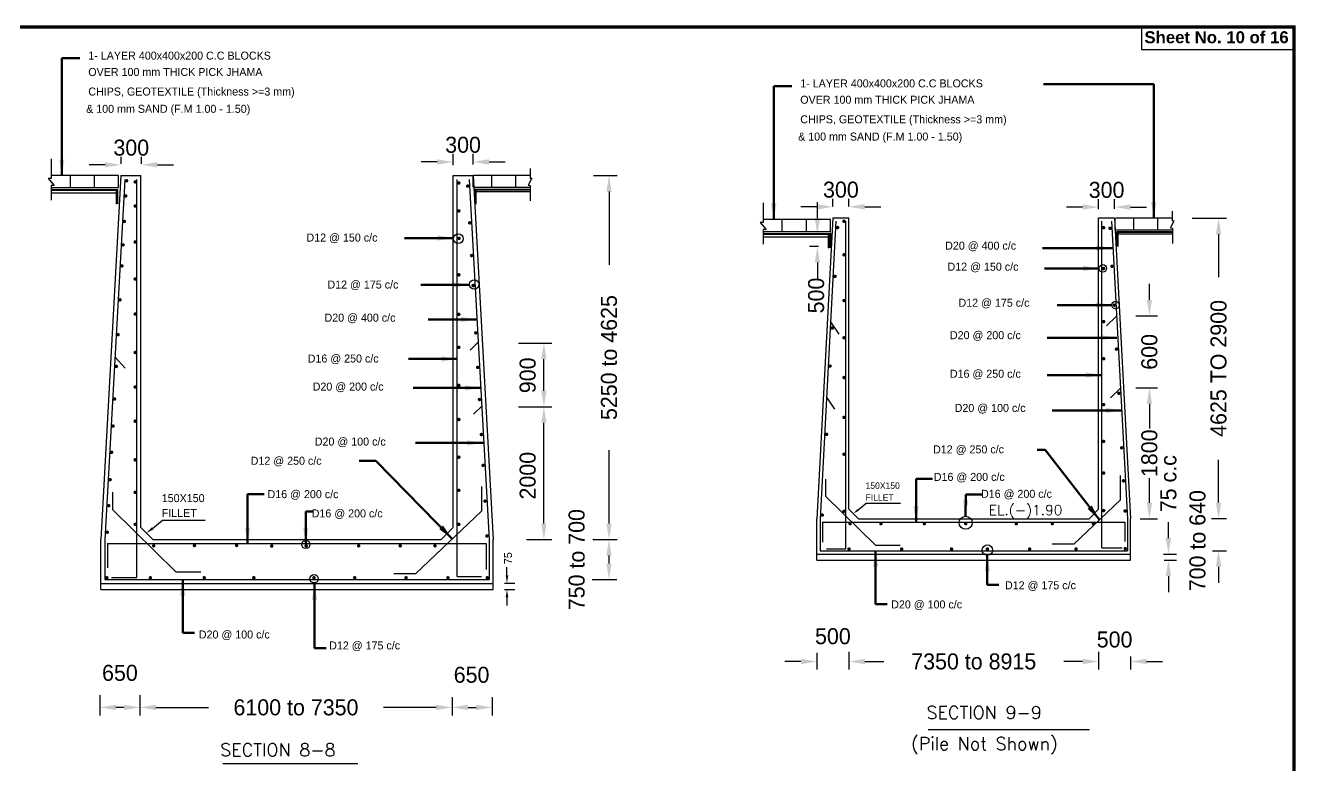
# Model space of a CAD drawing. Extents: x -377620 to 406987, y -326460 to -226264.
# Drawn here: x 258494 to 274366, y -242916 to -233666 of the extents above; entities that cross this region are included whole.
import ezdxf

# ---------------------------------------------------------------- set-up
doc = ezdxf.new("R2010")
doc.units = 0
doc.header["$LTSCALE"] = 300
doc.header["$MEASUREMENT"] = 0
doc.layers.get('DEFPOINTS').update_dxf_attribs({"linetype": 'CONTINUOUS'})
doc.layers.add('LINE', color=7, linetype='CONTINUOUS')
doc.styles.add('BIG', font='ROMANT.SHX')
doc.dimstyles.new('3', dxfattribs={"dimtxt": 225, "dimasz": 350, "dimexe": 100, "dimexo": 25, "dimgap": 9, "dimtad": 0, "dimdec": 0, "dimzin": 0, "dimdsep": 46, "dimtxsty": 'Standard', "dimcen": 0, "dimclrd": 5, "dimclre": 6, "dimclrt": 256, "dimadec": 0, "dimazin": 0, "dimtfac": 1, "dimtdec": 0, "dimtofl": 0, "dimtmove": 2, "dimatfit": 3, "dimfxl": 1, "dimtolj": 1, "dimtzin": 0, "dimarcsym": 0})

# ---------------------------------------------------------------- blocks, each defined once
blk = doc.blocks.new('*D122')
at = {"layer": 'DEFPOINTS', "color": 0}
for p in [(264631, -238431), (264973, -238431), (264730, -240092)]:
    blk.add_point(p, dxfattribs=at)
at = {"layer": 'LINE', "color": 7}
for p, q in [((264656, -238431), (265073, -238431)), ((264973, -239892), (264973, -238631)), ((264755, -240092), (265073, -240092))]:
    blk.add_line(p, q, dxfattribs=at)
for points in [[(264940, -238631), (265006, -238631), (264973, -238431)], [(264940, -239892), (265006, -239892), (264973, -240092)]]:
    blk.add_solid(points, dxfattribs=at)
at = {"layer": 'LINE', "color": 7, "insert": (264771, -239293), "char_height": 200, "attachment_point": 5, "rotation": 90}
blk.add_mtext('\\A1;2000', dxfattribs=at)
blk = doc.blocks.new('*D123')
at = {"layer": 'DEFPOINTS', "color": 0}
for p in [(265569, -240092), (265552, -240592), (265786, -240592)]:
    blk.add_point(p, dxfattribs=at)
at = {"layer": 'LINE', "color": 7}
for p, q in [((265594, -240092), (265886, -240092)), ((265786, -240292), (265786, -240392)), ((265577, -240592), (265886, -240592))]:
    blk.add_line(p, q, dxfattribs=at)
for points in [[(265753, -240292), (265819, -240292), (265786, -240092)], [(265753, -240392), (265819, -240392), (265786, -240592)]]:
    blk.add_solid(points, dxfattribs=at)
at = {"layer": 'LINE', "color": 7, "insert": (265383, -240342), "char_height": 200, "attachment_point": 5, "rotation": 90}
blk.add_mtext('\\A1;750 to 700', dxfattribs=at)
blk = doc.blocks.new('*D124')
at = {"layer": 'DEFPOINTS', "color": 0}
for p in [(265569, -235542), (265787, -235542), (265569, -240092)]:
    blk.add_point(p, dxfattribs=at)
at = {"layer": 'LINE', "color": 7}
for p, q in [((265594, -235542), (265887, -235542)), ((265787, -235742), (265787, -236658)), ((265787, -239892), (265787, -238976)), ((265594, -240092), (265887, -240092))]:
    blk.add_line(p, q, dxfattribs=at)
for points in [[(265753, -235742), (265820, -235742), (265787, -235542)], [(265753, -239892), (265820, -239892), (265787, -240092)]]:
    blk.add_solid(points, dxfattribs=at)
at = {"layer": 'LINE', "color": 7, "insert": (265787, -237817), "char_height": 200, "attachment_point": 5, "rotation": 90}
blk.add_mtext('\\A1;5250 to 4625', dxfattribs=at)
blk = doc.blocks.new('*D135')
at = {"layer": 'DEFPOINTS', "color": 0}
for p in [(263825, -242036), (264325, -242036), (264325, -242189)]:
    blk.add_point(p, dxfattribs=at)
at = {"layer": 'LINE', "color": 7}
for p, q in [((263825, -242061), (263825, -242289)), ((264025, -242189), (264125, -242189)), ((264325, -242061), (264325, -242289))]:
    blk.add_line(p, q, dxfattribs=at)
for points in [[(264025, -242155), (264025, -242222), (263825, -242189)], [(264125, -242155), (264125, -242222), (264325, -242189)]]:
    blk.add_solid(points, dxfattribs=at)
at = {"layer": 'LINE', "color": 7, "insert": (264069, -241782), "char_height": 200, "attachment_point": 5}
blk.add_mtext('\\A1;650', dxfattribs=at)
blk = doc.blocks.new('*D136')
at = {"layer": 'DEFPOINTS', "color": 0}
for p in [(259425, -242011), (259925, -242011), (259425, -242189)]:
    blk.add_point(p, dxfattribs=at)
at = {"layer": 'LINE', "color": 7}
for p, q in [((259425, -242036), (259425, -242289)), ((259925, -242036), (259925, -242289)), ((259725, -242189), (259625, -242189))]:
    blk.add_line(p, q, dxfattribs=at)
for points in [[(259625, -242155), (259625, -242222), (259425, -242189)], [(259725, -242155), (259725, -242222), (259925, -242189)]]:
    blk.add_solid(points, dxfattribs=at)
at = {"layer": 'LINE', "color": 7, "insert": (259675, -241758), "char_height": 200, "attachment_point": 5}
blk.add_mtext('\\A1;650', dxfattribs=at)
blk = doc.blocks.new('*D137')
at = {"layer": 'DEFPOINTS', "color": 0}
for p in [(259925, -242094), (263825, -242094), (263825, -242189)]:
    blk.add_point(p, dxfattribs=at)
at = {"layer": 'LINE', "color": 7}
for p, q in [((259925, -242119), (259925, -242289)), ((260125, -242189), (260783, -242189)), ((263625, -242189), (262967, -242189)), ((263825, -242119), (263825, -242289))]:
    blk.add_line(p, q, dxfattribs=at)
for points in [[(260125, -242155), (260125, -242222), (259925, -242189)], [(263625, -242155), (263625, -242222), (263825, -242189)]]:
    blk.add_solid(points, dxfattribs=at)
at = {"layer": 'LINE', "color": 7, "insert": (261875, -242189), "char_height": 200, "attachment_point": 5}
blk.add_mtext('\\A1;6100 to 7350', dxfattribs=at)
blk = doc.blocks.new('*D31')
at = {"layer": 'DEFPOINTS', "color": 0}
for p in [(259689, -235420), (259944, -235409), (259944, -235420)]:
    blk.add_point(p, dxfattribs=at)
at = {"layer": 'LINE', "color": 7}
for p, q in [((259689, -235395), (259689, -235309)), ((259944, -235395), (259944, -235309)), ((259489, -235409), (259289, -235409)), ((260144, -235409), (260344, -235409))]:
    blk.add_line(p, q, dxfattribs=at)
for points in [[(259489, -235375), (259489, -235442), (259689, -235409)], [(260144, -235375), (260144, -235442), (259944, -235409)]]:
    blk.add_solid(points, dxfattribs=at)
at = {"layer": 'LINE', "color": 7, "insert": (259817, -235195), "char_height": 200, "attachment_point": 5}
blk.add_mtext('\\A1;300', dxfattribs=at)
blk = doc.blocks.new('*D32')
at = {"layer": 'DEFPOINTS', "color": 0}
for p in [(264088, -235373), (263838, -235436), (264088, -235430)]:
    blk.add_point(p, dxfattribs=at)
at = {"layer": 'LINE', "color": 7}
for p, q in [((263638, -235373), (263438, -235373)), ((263838, -235411), (263838, -235273)), ((264088, -235405), (264088, -235273)), ((264288, -235373), (264488, -235373))]:
    blk.add_line(p, q, dxfattribs=at)
for points in [[(263638, -235339), (263638, -235406), (263838, -235373)], [(264288, -235339), (264288, -235406), (264088, -235373)]]:
    blk.add_solid(points, dxfattribs=at)
at = {"layer": 'LINE', "color": 7, "insert": (263963, -235159), "char_height": 200, "attachment_point": 5}
blk.add_mtext('\\A1;300', dxfattribs=at)
blk = doc.blocks.new('*D166')
at = {"layer": 'DEFPOINTS', "color": 0}
for p in [(273288, -239830), (273301, -240230), (273403, -240230)]:
    blk.add_point(p, dxfattribs=at)
at = {"layer": 'LINE', "color": 7}
for p, q in [((273403, -239630), (273403, -239430)), ((273313, -239830), (273503, -239830)), ((273326, -240230), (273503, -240230)), ((273403, -240430), (273403, -240630))]:
    blk.add_line(p, q, dxfattribs=at)
for points in [[(273370, -239630), (273437, -239630), (273403, -239830)], [(273370, -240430), (273437, -240430), (273403, -240230)]]:
    blk.add_solid(points, dxfattribs=at)
at = {"layer": 'LINE', "color": 7, "insert": (273140, -240105), "char_height": 200, "attachment_point": 5, "rotation": 90}
blk.add_mtext('\\A1;700 to 640', dxfattribs=at)
blk = doc.blocks.new('*D167')
at = {"layer": 'DEFPOINTS', "color": 0}
for p in [(272690, -240272), (272777, -240272), (272698, -240347)]:
    blk.add_point(p, dxfattribs=at)
at = {"layer": 'LINE', "color": 7}
for p, q in [((272777, -240072), (272777, -239872)), ((272715, -240272), (272877, -240272)), ((272723, -240347), (272877, -240347)), ((272777, -240547), (272777, -240747))]:
    blk.add_line(p, q, dxfattribs=at)
for points in [[(272743, -240072), (272810, -240072), (272777, -240272)], [(272743, -240547), (272810, -240547), (272777, -240347)]]:
    blk.add_solid(points, dxfattribs=at)
at = {"layer": 'LINE', "color": 7, "insert": (272777, -239393), "char_height": 200, "attachment_point": 5, "rotation": 90}
blk.add_mtext('\\A1;75 c.c', dxfattribs=at)
blk = doc.blocks.new('*D168')
at = {"layer": 'DEFPOINTS', "color": 0}
for p in [(273049, -236076), (273403, -236076), (273288, -239830)]:
    blk.add_point(p, dxfattribs=at)
at = {"layer": 'LINE', "color": 7}
for p, q in [((273074, -236076), (273503, -236076)), ((273403, -236276), (273403, -236811)), ((273403, -239630), (273403, -239095)), ((273313, -239830), (273503, -239830))]:
    blk.add_line(p, q, dxfattribs=at)
for points in [[(273370, -236276), (273437, -236276), (273403, -236076)], [(273370, -239630), (273437, -239630), (273403, -239830)]]:
    blk.add_solid(points, dxfattribs=at)
at = {"layer": 'LINE', "color": 7, "insert": (273403, -237953), "char_height": 200, "attachment_point": 5, "rotation": 90}
blk.add_mtext('\\A1;4625 TO 2900', dxfattribs=at)
blk = doc.blocks.new('*D169')
at = {"layer": 'DEFPOINTS', "color": 0}
for p in [(271904, -241529), (272304, -241529), (272304, -241615)]:
    blk.add_point(p, dxfattribs=at)
at = {"layer": 'LINE', "color": 7}
for p, q in [((271904, -241554), (271904, -241715)), ((272304, -241554), (272304, -241715)), ((271704, -241615), (271504, -241615)), ((272504, -241615), (272704, -241615))]:
    blk.add_line(p, q, dxfattribs=at)
for points in [[(271704, -241581), (271704, -241648), (271904, -241615)], [(272504, -241581), (272504, -241648), (272304, -241615)]]:
    blk.add_solid(points, dxfattribs=at)
at = {"layer": 'LINE', "color": 7, "insert": (272104, -241341), "char_height": 200, "attachment_point": 5}
blk.add_mtext('\\A1;500', dxfattribs=at)
blk = doc.blocks.new('*D170')
at = {"layer": 'DEFPOINTS', "color": 0}
for p in [(268384, -241482), (268784, -241482), (268384, -241615)]:
    blk.add_point(p, dxfattribs=at)
at = {"layer": 'LINE', "color": 7}
for p, q in [((268384, -241507), (268384, -241715)), ((268784, -241507), (268784, -241715)), ((268184, -241615), (267984, -241615)), ((268984, -241615), (269184, -241615))]:
    blk.add_line(p, q, dxfattribs=at)
for points in [[(268184, -241581), (268184, -241648), (268384, -241615)], [(268984, -241581), (268984, -241648), (268784, -241615)]]:
    blk.add_solid(points, dxfattribs=at)
at = {"layer": 'LINE', "color": 7, "insert": (268584, -241300), "char_height": 200, "attachment_point": 5}
blk.add_mtext('\\A1;500', dxfattribs=at)
blk = doc.blocks.new('*D171')
at = {"layer": 'DEFPOINTS', "color": 0}
for p in [(268784, -241470), (271904, -241470), (271904, -241615)]:
    blk.add_point(p, dxfattribs=at)
at = {"layer": 'LINE', "color": 7}
for p, q in [((268784, -241495), (268784, -241715)), ((271904, -241495), (271904, -241715)), ((268984, -241615), (269219, -241615)), ((271704, -241615), (271470, -241615))]:
    blk.add_line(p, q, dxfattribs=at)
for points in [[(268984, -241581), (268984, -241648), (268784, -241615)], [(271704, -241581), (271704, -241648), (271904, -241615)]]:
    blk.add_solid(points, dxfattribs=at)
at = {"layer": 'LINE', "color": 7, "insert": (270344, -241615), "char_height": 200, "attachment_point": 5}
blk.add_mtext('\\A1;7350 to 8915', dxfattribs=at)
blk = doc.blocks.new('*D172')
at = {"layer": 'DEFPOINTS', "color": 0}
for p in [(271904, -235987), (272104, -235936), (272104, -235982)]:
    blk.add_point(p, dxfattribs=at)
at = {"layer": 'LINE', "color": 7}
for p, q in [((271904, -235962), (271904, -235836)), ((272104, -235957), (272104, -235836)), ((271704, -235936), (271504, -235936)), ((272304, -235936), (272504, -235936))]:
    blk.add_line(p, q, dxfattribs=at)
for points in [[(271704, -235903), (271704, -235970), (271904, -235936)], [(272304, -235903), (272304, -235970), (272104, -235936)]]:
    blk.add_solid(points, dxfattribs=at)
at = {"layer": 'LINE', "color": 7, "insert": (272004, -235723), "char_height": 200, "attachment_point": 5}
blk.add_mtext('\\A1;300', dxfattribs=at)
blk = doc.blocks.new('*D173')
at = {"layer": 'DEFPOINTS', "color": 0}
for p in [(268430, -236276), (268390, -236431), (268430, -236431)]:
    blk.add_point(p, dxfattribs=at)
at = {"layer": 'LINE', "color": 7}
for p, q in [((268390, -236076), (268390, -235876)), ((268405, -236276), (268290, -236276)), ((268405, -236431), (268290, -236431)), ((268390, -236631), (268390, -236831))]:
    blk.add_line(p, q, dxfattribs=at)
for points in [[(268357, -236076), (268424, -236076), (268390, -236276)], [(268357, -236631), (268424, -236631), (268390, -236431)]]:
    blk.add_solid(points, dxfattribs=at)
at = {"layer": 'LINE', "color": 7, "insert": (268375, -237042), "char_height": 200, "attachment_point": 5, "rotation": 90}
blk.add_mtext('\\A1;500', dxfattribs=at)
blk = doc.blocks.new('*D174')
at = {"layer": 'DEFPOINTS', "color": 0}
for p in [(268584, -235953), (268783, -235933), (268783, -235953)]:
    blk.add_point(p, dxfattribs=at)
at = {"layer": 'LINE', "color": 7}
for p, q in [((268584, -235928), (268584, -235833)), ((268783, -235928), (268783, -235833)), ((268384, -235933), (268184, -235933)), ((268983, -235933), (269183, -235933))]:
    blk.add_line(p, q, dxfattribs=at)
for points in [[(268384, -235900), (268384, -235967), (268584, -235933)], [(268983, -235900), (268983, -235967), (268783, -235933)]]:
    blk.add_solid(points, dxfattribs=at)
at = {"layer": 'LINE', "color": 7, "insert": (268684, -235720), "char_height": 200, "attachment_point": 5}
blk.add_mtext('\\A1;300', dxfattribs=at)
blk = doc.blocks.new('*D199')
at = {"layer": 'DEFPOINTS', "color": 0}
for p in [(272346, -238195), (272397, -239832), (272539, -239832)]:
    blk.add_point(p, dxfattribs=at)
at = {"layer": 'LINE', "color": 7}
for p, q in [((272371, -238195), (272639, -238195)), ((272539, -238395), (272539, -238704)), ((272539, -239632), (272539, -239322)), ((272422, -239832), (272639, -239832))]:
    blk.add_line(p, q, dxfattribs=at)
for points in [[(272506, -238395), (272572, -238395), (272539, -238195)], [(272506, -239632), (272572, -239632), (272539, -239832)]]:
    blk.add_solid(points, dxfattribs=at)
at = {"layer": 'LINE', "color": 7, "insert": (272539, -239013), "char_height": 200, "attachment_point": 5, "rotation": 90}
blk.add_mtext('\\A1;1800', dxfattribs=at)
blk = doc.blocks.new('*D200')
at = {"layer": 'DEFPOINTS', "color": 0}
for p in [(264631, -237636), (264973, -237636), (264730, -238431)]:
    blk.add_point(p, dxfattribs=at)
at = {"layer": 'LINE', "color": 7}
for p, q in [((264656, -237636), (265073, -237636)), ((264973, -238231), (264973, -237836)), ((264755, -238431), (265073, -238431))]:
    blk.add_line(p, q, dxfattribs=at)
for points in [[(264940, -237836), (265006, -237836), (264973, -237636)], [(264940, -238231), (265006, -238231), (264973, -238431)]]:
    blk.add_solid(points, dxfattribs=at)
at = {"layer": 'LINE', "color": 7, "insert": (264771, -238039), "char_height": 200, "attachment_point": 5, "rotation": 90}
blk.add_mtext('\\A1;900', dxfattribs=at)
blk = doc.blocks.new('*D547')
at = {"layer": 'DEFPOINTS', "color": 0}
for p in [(272346, -237296), (272397, -238195), (272539, -238195)]:
    blk.add_point(p, dxfattribs=at)
at = {"layer": 'LINE', "color": 7}
for p, q in [((272539, -237096), (272539, -236896)), ((272371, -237296), (272639, -237296)), ((272422, -238195), (272639, -238195)), ((272539, -238395), (272539, -238595))]:
    blk.add_line(p, q, dxfattribs=at)
for points in [[(272506, -237096), (272572, -237096), (272539, -237296)], [(272506, -238395), (272572, -238395), (272539, -238195)]]:
    blk.add_solid(points, dxfattribs=at)
at = {"layer": 'LINE', "color": 7, "insert": (272539, -237746), "char_height": 200, "attachment_point": 5, "rotation": 90}
blk.add_mtext('\\A1;600', dxfattribs=at)

msp = doc.modelspace()

# ---------------------------------------------------------------- linework, layer by layer
at = {"layer": 'LINE', "color": 7}
for p, q in [((258816.2731, -235333), (258816.2731, -235579.4726)), ((264800.3277, -235453.204), (264800.3277, -235576.6664)), ((258816.2731, -235579.4726), (258779.2317, -235579.4726)), ((258779.2317, -235579.4726), (258853.3146, -235665.738)), ((258816.2731, -235665.738), (258816.2731, -235850.5924)), ((258853.3146, -235665.738), (258816.2731, -235665.738)), ((259655.8795, -235542.5017), (258828.6203, -235542.5017)), ((259055.8795, -235690.3852), (259055.8795, -235542.5017)), ((259355.8795, -235690.3852), (259355.8795, -235542.5017)), ((259688.1495, -235541.8405), (259438.1495, -240091.8405)), ((259735.4777, -235591.8405), (259488.0742, -240094.5836)), ((259655.8795, -235690.3852), (259655.8795, -235542.5017)), ((259688.1495, -235541.8405), (259938.1495, -235541.8405)), ((259888.1495, -240565.1869), (259888.1495, -235591.8405)), ((259938.1495, -239941.8405), (259938.1495, -235541.8405)), ((263838.1495, -239941.8405), (263838.1495, -235541.8405)), ((263838.1495, -235541.8405), (264088.1495, -235541.8405)), ((263888.1495, -240554.3006), (263888.1495, -235591.8405)), ((264040.8214, -235591.8405), (264288.2248, -240094.5836)), ((264088.127, -235686.5557), (264088.127, -235543.835)), ((264088.1495, -235541.8405), (264338.1495, -240091.8405)), ((264803.0926, -235541.8708), (264094.3022, -235541.8708)), ((264094.3022, -235689.7543), (264803.0926, -235689.7543)), ((264321.5614, -235689.7543), (264321.5614, -235541.8708)), ((264621.5614, -235689.7543), (264621.5614, -235541.8708)), ((264821.7439, -235574.8612), (264778.2243, -235661.7347)), ((264778.2243, -235661.7347), (264803.0926, -235667.9399)), ((264803.0926, -235574.8612), (264821.7439, -235574.8612)), ((264803.0926, -235667.9399), (264803.0926, -235860.3025)), ((258816.2731, -235758.1652), (259634.0835, -235758.1652)), ((258819.433, -235698.7287), (258819.433, -235703.456)), ((259648.2925, -235720.7287), (258819.433, -235720.7287)), ((258819.433, -235725.456), (259638.8198, -235725.456)), ((259634.0835, -235730.1833), (258819.433, -235730.1833)), ((258828.6203, -235690.3852), (259655.8795, -235690.3852)), ((259634.0835, -235900.3667), (259634.0835, -235730.1833)), ((259638.8198, -235725.456), (259638.8198, -235895.6394)), ((259648.2925, -235895.6394), (259648.2925, -235720.7287)), ((264103.3467, -235715.345), (264799.5887, -235715.345)), ((264108.0831, -235715.345), (264108.0831, -235899.7103)), ((264790.1159, -235715.345), (264108.0831, -235715.345)), ((264117.5557, -235899.7103), (264117.5557, -235720.0723)), ((264117.5557, -235720.0723), (264799.5887, -235720.0723)), ((264122.2921, -235720.0723), (264122.2921, -235899.7103)), ((264794.8524, -235720.0723), (264122.2921, -235720.0723)), ((264122.2921, -235741), (264803.0926, -235741)), ((264108.0831, -235879.7103), (264117.5557, -235879.7103)), ((267712.5259, -235882.3038), (267712.5259, -236128.7763)), ((272823.834, -235985.8653), (272823.834, -236109.3276)), ((267712.5259, -236128.7763), (267675.4845, -236128.7763)), ((267675.4845, -236128.7763), (267749.5674, -236215.0417)), ((268552.1323, -236091.8054), (267724.8731, -236091.8054)), ((267952.1323, -236239.6889), (267952.1323, -236091.8054)), ((268252.1323, -236239.6889), (268252.1323, -236091.8054)), ((268584.4023, -236071.718), (268384.4023, -239831.718)), ((268622.2649, -236111.718), (268424.3421, -239833.9125)), ((268552.1323, -236239.6889), (268552.1323, -236091.8054)), ((268584.4023, -236071.718), (268784.4023, -236071.718)), ((268744.4023, -240208.8564), (268744.4023, -236111.718)), ((268784.4023, -239711.718), (268784.4023, -236071.718)), ((271904.4023, -239711.718), (271904.4023, -236071.718)), ((271904.4023, -236071.718), (272104.4023, -236071.718)), ((271944.3816, -240193.6861), (271944.4023, -236111.718)), ((272066.5398, -236111.718), (272264.4626, -239833.9125)), ((272104.4023, -236071.718), (272304.4023, -239831.718)), ((272111.6333, -236219.2169), (272111.6333, -236076.4963)), ((272826.5989, -236074.532), (272117.8085, -236074.532)), ((272345.0677, -236222.4155), (272345.0677, -236074.532)), ((272645.0677, -236222.4155), (272645.0677, -236074.532)), ((272845.2502, -236107.5225), (272801.7305, -236194.3959)), ((272826.5989, -236107.5225), (272845.2502, -236107.5225)), ((267712.5259, -236215.0417), (267712.5259, -236399.8961)), ((267749.5674, -236215.0417), (267712.5259, -236215.0417)), ((267712.5259, -236307.4689), (268530.3363, -236307.4689)), ((267715.6858, -236248.0324), (267715.6858, -236252.7597)), ((268544.5453, -236271.0324), (267715.6858, -236271.0324)), ((267715.6858, -236275.7597), (268535.0726, -236275.7597)), ((268530.3363, -236280.4871), (267715.6858, -236280.4871)), ((267724.8731, -236239.6889), (268552.1323, -236239.6889)), ((268530.3363, -236450.6705), (268530.3363, -236280.4871)), ((268535.0726, -236275.7597), (268535.0726, -236445.9431)), ((268544.5453, -236445.9431), (268544.5453, -236271.0324)), ((268554.018, -236256.8505), (268554.018, -236445.9431)), ((272117.8085, -236222.4155), (272826.5989, -236222.4155)), ((272126.853, -236430.3715), (272126.853, -236246.0063)), ((272126.853, -236246.0063), (272823.095, -236246.0063)), ((272131.5894, -236246.0063), (272131.5894, -236430.3715)), ((272813.6222, -236246.0063), (272131.5894, -236246.0063)), ((272141.062, -236430.3715), (272141.062, -236250.7335)), ((272141.062, -236250.7335), (272823.095, -236250.7335)), ((272826.5989, -236273), (272141.062, -236273)), ((272145.7984, -236250.7335), (272145.7984, -236430.3715)), ((272818.3587, -236250.7335), (272145.7984, -236250.7335)), ((272801.7305, -236194.3959), (272826.5989, -236200.6012)), ((272826.5989, -236200.6012), (272826.5989, -236392.9638)), ((272131.5894, -236412.3715), (272141.062, -236412.3715)), ((268555.3231, -237370.645), (268656.1418, -237523.3512)), ((272129.617, -237297.9672), (272003.979, -237418.7455)), ((264152.4072, -237622.7029), (264050.3541, -237724.5615)), ((259613.6339, -237809.3979), (259741.2002, -237949.4536)), ((263793.5712, -237834.0336), (263452.294, -237834.0336)), ((272177.4455, -238197.4446), (272051.8075, -238318.2229)), ((268505.3183, -238311.0495), (268606.137, -238463.7557)), ((264196.3568, -238422.5848), (264094.3036, -238524.4434)), ((268497.0682, -239552.011), (268497.0682, -239334.6171)), ((272177.2733, -239593.4035), (272177.2733, -239290.5017)), ((264195.767, -239730.4035), (264195.767, -239427.5017)), ((259585.4363, -239717.8956), (259585.4363, -239500.5017)), ((268497.0682, -239552.011), (269116.4886, -240160.6186)), ((268900.9652, -239719.8082), (268998.8359, -239635.647)), ((268998.8359, -239635.647), (269427.2124, -239635.647)), ((272177.2733, -239593.4035), (271593.4325, -240149.8097)), ((259585.4363, -239717.8956), (260374.7049, -240493.3866)), ((264195.767, -239730.4035), (263368.9143, -240518.4025)), ((268784.4023, -239711.718), (268904.4023, -239831.718)), ((271904.4023, -239711.718), (271784.4023, -239831.718)), ((259938.1495, -239941.8405), (260088.1495, -240091.8405)), ((260083.8532, -239951.9531), (260206.1915, -239846.7517)), ((260206.1915, -239846.7517), (260741.6621, -239846.7517)), ((263838.1495, -239941.8405), (263688.1495, -240091.8405)), ((268384.4023, -240346.718), (268384.4023, -239831.718)), ((268424.3421, -239833.9125), (268424.3421, -240231.718)), ((268452.244, -239870.4008), (268452.244, -240122.3255)), ((268452.244, -239871.718), (272231.9657, -239871.718)), ((268904.4023, -239831.718), (271784.4023, -239831.718)), ((272231.9657, -239871.718), (272231.9657, -240117.1472)), ((272264.4626, -239833.9125), (272264.4626, -240231.718)), ((272304.4023, -240346.718), (272304.4023, -239831.718)), ((259438.1495, -240716.8405), (259438.1495, -240091.8405)), ((259488.0742, -240094.5836), (259488.0742, -240591.8405)), ((260088.1495, -240091.8405), (263688.1495, -240091.8405)), ((264288.2248, -240094.5836), (264288.2248, -240591.8405)), ((264338.1495, -240716.8405), (264338.1495, -240091.8405)), ((259521.6602, -240141.8405), (264250.5485, -240141.8405)), ((259521.6602, -240141.8405), (259521.6602, -240445.2556)), ((264250.5485, -240141.8405), (264250.5485, -240466.9302)), ((268384.4023, -240271.718), (272304.4023, -240271.718)), ((268424.3421, -240231.718), (272264.4626, -240231.718)), ((268505.0982, -240208.8564), (268744.4023, -240208.8564)), ((269116.4886, -240160.6186), (269426.4394, -240160.6186)), ((271593.4325, -240149.8097), (271324.174, -240149.8097)), ((271944.3816, -240193.6861), (272196.7432, -240193.6861)), ((264511.5359, -240537.3882), (264511.5359, -240437.3882)), ((268384.4023, -240346.718), (272304.4023, -240346.718)), ((259488.0742, -240591.8405), (264288.2248, -240591.8405)), ((259568.9987, -240565.1869), (259888.1495, -240565.1869)), ((260374.7049, -240493.3866), (260684.6558, -240493.3866)), ((263368.9143, -240518.4025), (263099.6558, -240518.4025)), ((263888.8024, -240554.3006), (264195.1197, -240554.3006)), ((259438.1495, -240641.8405), (264338.1495, -240641.8405)), ((259438.1495, -240716.8405), (264338.1495, -240716.8405)), ((264480.7905, -240637.3882), (264611.5359, -240637.3882)), ((264480.7905, -240713.9617), (264611.5359, -240713.9617)), ((264511.5359, -240813.9617), (264511.5359, -240913.9617))]:
    msp.add_line(p, q, dxfattribs=at)
at = {"layer": 'LINE', "color": 7, "lineweight": 40, "const_width": 42.8247}
msp.add_lwpolyline([(245882.5183, -253814.2735), (274344.1644, -253814.2735), (274344.1644, -233687.8237), (245882.5183, -233687.8237)], close=True, dxfattribs=at)
at = {"layer": 'LINE'}
msp.add_lwpolyline([(274344.1644, -233687.8237), (272439.8844, -233687.8237), (272439.8844, -233967.1237), (274344.1644, -233967.1237)], close=True, dxfattribs=at)
at = {"layer": 'LINE', "color": 7, "const_width": 21.6}
for points in [[(259747.327, -235607.9505, 1), (259768.927, -235607.9505, 1)], [(259855.5127, -235621.5955, 1), (259877.1127, -235621.5955, 1)], [(263899.1633, -235636.2667, 1), (263920.7633, -235636.2667, 1)], [(264010.252, -235674.1889, 1), (264031.852, -235674.1889, 1)], [(259736.9377, -235797.0354, 1), (259758.5377, -235797.0354, 1)], [(259855.5127, -235924.3867, 1), (259877.1127, -235924.3867, 1)], [(263899.1633, -235984.3725, 1), (263920.7633, -235984.3725, 1)], [(259719.4281, -236115.7103, 1), (259741.0281, -236115.7103, 1)], [(264035.482, -236133.3748, 1), (264057.082, -236133.3748, 1)], [(268712.2508, -236113.892, 1), (268733.8508, -236113.892, 1)], [(263901.7554, -236327.3215, 1), (263923.3554, -236327.3215, 1)], [(268632.334, -236192.2036, 1), (268653.934, -236192.2036, 1)], [(271956.1539, -236194.0553, 1), (271977.7539, -236194.0553, 1)], [(272036.2551, -236201.4501, 1), (272057.8551, -236201.4501, 1)], [(259703.3475, -236408.3776, 1), (259724.9475, -236408.3776, 1)], [(259855.5127, -236373.7357, 1), (259877.1127, -236373.7357, 1)], [(264057.9479, -236542.2559, 1), (264079.5479, -236542.2559, 1)], [(268712.2508, -236532.8042, 1), (268733.8508, -236532.8042, 1)], [(259688.8776, -236671.7296, 1), (259710.4776, -236671.7296, 1)], [(263899.1633, -236783.0284, 1), (263920.7633, -236783.0284, 1)], [(268599.8848, -236802.4529, 1), (268621.4848, -236802.4529, 1)], [(271955.2876, -236704.4018, 1), (271976.8876, -236704.4018, 1)], [(272061.5124, -236676.4467, 1), (272083.1124, -236676.4467, 1)], [(259855.5127, -236834.9173, 1), (259877.1127, -236834.9173, 1)], [(264078.5153, -236916.5814, 1), (264100.1153, -236916.5814, 1)], [(259665.6023, -237095.3407, 1), (259687.2023, -237095.3407, 1)], [(268712.2508, -237104.7954, 1), (268733.8508, -237104.7954, 1)], [(259855.5127, -237273.5416, 1), (259877.1127, -237273.5416, 1)], [(263899.1633, -237276.1782, 1), (263920.7633, -237276.1782, 1)], [(272090.2649, -237162.3999, 1), (272111.8649, -237162.3999, 1)], [(268565.5594, -237447.9852, 1), (268587.1594, -237447.9852, 1)], [(271956.148, -237367.3391, 1), (271977.748, -237367.3391, 1)], [(259641.6472, -237531.3222, 1), (259663.2472, -237531.3222, 1)], [(264111.0407, -237508.5434, 1), (264132.6407, -237508.5434, 1)], [(268712.2508, -237569.3915, 1), (268733.8508, -237569.3915, 1)], [(259855.5127, -237753.2545, 1), (259877.1127, -237753.2545, 1)], [(263899.1633, -237688.389, 1), (263920.7633, -237688.389, 1)], [(272116.5415, -237711.3416, 1), (272138.1415, -237711.3416, 1)], [(259619.8693, -237927.6801, 1), (259641.4693, -237927.6801, 1)], [(268537.5793, -237923.1906, 1), (268559.1793, -237923.1906, 1)], [(271956.1456, -237832.1111, 1), (271977.7456, -237832.1111, 1)], [(264134.7193, -237939.4937, 1), (264156.3193, -237939.4937, 1)], [(268712.2508, -238066.5643, 1), (268733.8508, -238066.5643, 1)], [(259855.5127, -238184.9988, 1), (259877.1127, -238184.9988, 1)], [(263899.1633, -238163.9841, 1), (263920.7633, -238163.9841, 1)], [(259597.4971, -238334.8543, 1), (259619.0971, -238334.8543, 1)], [(264156.8131, -238341.6011, 1), (264178.4131, -238341.6011, 1)], [(271956.1427, -238404.9644, 1), (271977.7427, -238404.9644, 1)], [(272145.9081, -238263.6183, 1), (272167.5081, -238263.6183, 1)], [(268712.2508, -238564.2291, 1), (268733.8508, -238564.2291, 1)], [(259578.8992, -238673.3357, 1), (259600.4992, -238673.3357, 1)], [(259855.5127, -238611.6204, 1), (259877.1127, -238611.6204, 1)], [(263899.1633, -238590.8281, 1), (263920.7633, -238590.8281, 1)], [(264180.8389, -238778.8709, 1), (264202.4389, -238778.8709, 1)], [(268494.9125, -238776.5933, 1), (268516.5125, -238776.5933, 1)], [(271956.1404, -238864.478, 1), (271977.7404, -238864.478, 1)], [(259560.9006, -239000.9113, 1), (259582.5006, -239000.9113, 1)], [(268712.2508, -239025.674, 1), (268733.8508, -239025.674, 1)], [(272182.1317, -238944.8489, 1), (272203.7317, -238944.8489, 1)], [(259855.5127, -239094.6562, 1), (259877.1127, -239094.6562, 1)], [(263899.1633, -239062.2018, 1), (263920.7633, -239062.2018, 1)], [(264202.0445, -239164.8125, 1), (264223.6445, -239164.8125, 1)], [(259542.0846, -239343.3621, 1), (259563.6846, -239343.3621, 1)], [(271956.1384, -239259.8986, 1), (271977.7384, -239259.8986, 1)], [(272204.05, -239357.0512, 1), (272225.65, -239357.0512, 1)], [(259855.5127, -239500.6324, 1), (259877.1127, -239500.6324, 1)], [(263899.1633, -239476.6134, 1), (263920.7633, -239476.6134, 1)], [(259524.2664, -239667.6541, 1), (259545.8664, -239667.6541, 1)], [(264226.5812, -239611.3811, 1), (264248.1812, -239611.3811, 1)], [(268441.2587, -239785.6216, 1), (268462.8587, -239785.6216, 1)], [(268712.2508, -239737.4447, 1), (268733.8508, -239737.4447, 1)], [(271956.136, -239728.6456, 1), (271977.736, -239728.6456, 1)], [(272224.0907, -239733.9427, 1), (272245.6907, -239733.9427, 1)], [(259855.5127, -239902.1629, 1), (259877.1127, -239902.1629, 1)], [(263899.1633, -239901.6285, 1), (263920.7633, -239901.6285, 1)], [(268787.8977, -239892.6064, 1), (268809.4977, -239892.6064, 1)], [(269173.2052, -239892.6064, 1), (269194.8052, -239892.6064, 1)], [(269716.0989, -239892.6064, 1), (269737.6989, -239892.6064, 1)], [(270233.286, -239892.6064, 1), (270254.886, -239892.6064, 1)], [(270863.9951, -239892.6064, 1), (270885.5951, -239892.6064, 1)], [(271314.0427, -239892.6064, 1), (271335.6427, -239892.6064, 1)], [(271827.3203, -239892.6064, 1), (271848.9203, -239892.6064, 1)], [(259506.0407, -239999.3607, 1), (259527.6407, -239999.3607, 1)], [(264250.4515, -240045.8214, 1), (264272.0515, -240045.8214, 1)], [(260086.6107, -240169.1897, 1), (260108.2107, -240169.1897, 1)], [(260595.7063, -240165.0751, 1), (260617.3063, -240165.0751, 1)], [(261122.1072, -240165.0774, 1), (261143.7072, -240165.0774, 1)], [(261561.7497, -240172.2724, 1), (261583.3497, -240172.2724, 1)], [(261991.6373, -240169.1897, 1), (262013.2373, -240169.1897, 1)], [(262648.0534, -240169.1897, 1), (262669.6534, -240169.1897, 1)], [(263166.7142, -240169.1897, 1), (263188.3142, -240169.1897, 1)], [(263600.5939, -240169.1897, 1), (263622.1939, -240169.1897, 1)], [(268774.7744, -240209.6602, 1), (268796.3744, -240209.6602, 1)], [(269432.5153, -240209.6602, 1), (269454.1153, -240209.6602, 1)], [(270055.834, -240209.6602, 1), (270077.434, -240209.6602, 1)], [(270503.2997, -240209.6602, 1), (270524.8997, -240209.6602, 1)], [(271031.7055, -240209.6602, 1), (271053.3055, -240209.6602, 1)], [(271611.6823, -240209.6602, 1), (271633.2823, -240209.6602, 1)], [(272226.2813, -240204.6976, 1), (272247.8813, -240204.6976, 1)], [(259501.236, -240568.4623, 1), (259522.836, -240568.4623, 1)], [(260044.9075, -240568.4623, 1), (260066.5075, -240568.4623, 1)], [(260717.601, -240568.4623, 1), (260739.201, -240568.4623, 1)], [(261337.6819, -240568.4623, 1), (261359.2819, -240568.4623, 1)], [(262089.1234, -240568.4623, 1), (262110.7234, -240568.4623, 1)], [(262598.7849, -240568.4623, 1), (262620.3849, -240568.4623, 1)], [(263240.3867, -240568.4623, 1), (263261.9867, -240568.4623, 1)], [(263762.9927, -240568.4623, 1), (263784.5927, -240568.4623, 1)], [(264254.3125, -240568.4623, 1), (264275.9125, -240568.4623, 1)]]:
    msp.add_lwpolyline(points, format="xyb", close=True, dxfattribs=at)
at = {"layer": 'LINE', "color": 7}
for points, const_width in [([(269771.57, -242465.4867), (271791.6558, -242465.4867)], 16), ([(260957.4432, -242891.2098), (262648.6558, -242891.2098)], 20)]:
    msp.add_lwpolyline(points, dxfattribs=dict(at, const_width=const_width))
for centre, radius in [((263903.6311, -236331.3222), 59.502), ((271956.7876, -236703.3034), 47.6016), ((264101.9191, -236902.7981), 58.7169), ((272115.418, -237160.4841), 46.9736), ((270242.9153, -239880.8631), 82.0311), ((261997.7515, -240153.2719), 51.1371), ((270514.3216, -240222.8686), 64.9557), ((262100.5486, -240580.7787), 52.9207)]:
    msp.add_circle(centre, radius, dxfattribs=at)
msp.add_point((265594.02, -240091.8405), dxfattribs=at)
for points in [[(268908.8482, -239730.5616), (268893.0822, -239709.0547), (268836.4447, -239767.1061)], [(260093.7069, -239965.3949), (260073.9994, -239938.5114), (260003.2024, -240011.0756)], [(264494.8692, -240537.3882), (264528.2025, -240537.3882), (264511.5359, -240637.3882)], [(264494.8692, -240813.9617), (264528.2025, -240813.9617), (264511.5359, -240713.9617)]]:
    msp.add_solid(points, dxfattribs=at)

# ---------------------------------------------------------------- texts
for s, height, p in [('1- LAYER 400x400x200 C.C BLOCKS', 100, (259279.8442, -234094.1002)), ('OVER 100 mm THICK PICK JHAMA', 100, (259279.8442, -234298.3021)), ('1- LAYER 400x400x200 C.C BLOCKS', 100, (268176.097, -234440.9778)), ('CHIPS, GEOTEXTILE (Thickness >=3 mm) ', 100, (259279.8442, -234542.8806)), ('OVER 100 mm THICK PICK JHAMA', 100, (268176.097, -234645.1796)), ('& 100 mm SAND (F.M 1.00 - 1.50)', 100, (259252.9211, -234758.7486)), ('CHIPS, GEOTEXTILE (Thickness >=3 mm) ', 100, (268176.097, -234889.7582)), ('& 100 mm SAND (F.M 1.00 - 1.50)', 100, (268149.1739, -235105.6261)), ('D12 @ 150 c/c', 100, (262006.3027, -236367.5845)), ('D20 @ 400 c/c', 100, (269986.7374, -236468.3509)), ('D12 @ 150 c/c', 100, (270016.1249, -236731.5133)), ('D12 @ 175 c/c', 100, (262267.9451, -236954.5548)), ('D12 @ 175 c/c', 100, (270153.0388, -237181.8895)), ('D20 @ 400 c/c', 100, (262231.3669, -237368.1594)), ('D20 @ 200 c/c', 100, (270046.2289, -237587.1667)), ('D16 @ 250 c/c', 100, (262021.6601, -237878.8649)), ('D16 @ 250 c/c', 100, (270045.2108, -238069.1376)), ('D20 @ 200 c/c', 100, (262083.9383, -238229.6902)), ('D20 @ 100 c/c', 100, (270105.6098, -238496.6943)), ('D20 @ 100 c/c', 100, (262109.9383, -238916.6902)), ('D12 @ 250 c/c', 100, (269835.6655, -239014.134)), ('D12 @ 250 c/c', 100, (261309.1046, -239156.4307)), ('D16 @ 200 c/c', 100, (269844.6718, -239358.2572)), ('D16 @ 200 c/c', 100, (261519.4732, -239573.8195)), ('150X150 ', 80, (268992.1926, -239456.9693)), ('D16 @ 200 c/c', 100, (270434.7215, -239569.5471)), ('150X150 ', 100, (260197.8874, -239623.4045)), ('FILLET', 80, (268991.887, -239605.1596)), ('FILLET', 100, (260197.5054, -239808.6424)), ('D16 @ 200 c/c', 100, (262071.4942, -239813.8971)), ('D12 @ 175 c/c', 100, (270734.2575, -240712.54)), ('D20 @ 100 c/c', 100, (269312.1416, -240951.5165)), ('D20 @ 100 c/c', 100, (260661.0736, -241327.4251)), ('D12 @ 175 c/c', 100, (262289.4685, -241464.4284))]:
    msp.add_text(s, height=height, dxfattribs=at).set_placement(p)
at = {"layer": 'LINE', "color": 7, "style": 'BIG'}
for s, height, p in [('EL.(-)1.90', 126, (270533.3564, -239785.5939)), ('SECTION 9-9', 160, (269754.1304, -242331.6311)), ('SECTION 8-8', 160, (260929.6437, -242798.8903)), ('(Pile Not Shown)', 160, (269561.6558, -242720.865))]:
    msp.add_text(s, height=height, dxfattribs=at).set_placement(p)
at = {"layer": 'LINE', "color": 7, "insert": (273377.8659, -233891.5479), "char_height": 149.775331, "width": 7919.49909, "attachment_point": 8}
msp.add_mtext('{\\fArial|b1|i0|c0|p34;Sheet No. 10 of 16}', dxfattribs=at)
at = {"layer": 'LINE', "color": 7, "insert": (264525.2455, -240323.8254), "char_height": 100, "attachment_point": 5, "rotation": 90}
msp.add_mtext('\\A1;75', dxfattribs=at)

# ---------------------------------------------------------------- dimensions: what is measured, and where the dimension line sits
at = {"layer": 'LINE', "color": 7}
for base, p1, p2, text, picture, middle in [((264088.1495, -235372.7065), (263838.1495, -235435.8192), (264088.1495, -235429.918), '300', '*D32', (263963.1495, -235159.2065)), ((259944.463, -235408.7791), (259688.9715, -235419.8663), (259944.463, -235419.8663), '300', '*D31', (259816.7173, -235195.2791)), ((268783.2316, -235933.3224), (268583.9357, -235953.2141), (268783.2316, -235953.2141), '300', '*D174', (268683.5837, -235719.8224)), ((272104.4023, -235936.4108), (271904.4023, -235986.901), (272104.4023, -235982.18), '300', '*D172', (272004.4023, -235722.9108)), ((271904.4023, -241614.5813), (268784.4023, -241469.7976), (271904.4023, -241469.7976), '7350 to 8915', '*D171', (270344.4023, -241614.5813)), ((263825.1495, -242188.5017), (259925.1495, -242093.8405), (263825.1495, -242093.8405), '6100 to 7350', '*D137', (261875.1495, -242188.5017))]:
    dim = msp.add_linear_dim(base=base, p1=p1, p2=p2, text=text, dimstyle='3', override={"dimtxt": 200, "dimasz": 200, "dimclrd": 7, "dimclre": 7, "dimclrt": 7, "dimlwd": 65535, "dimlwe": 65535}, dxfattribs=at)
    dim.commit()
    dim.dimension.update_dxf_attribs({"geometry": picture, "text_midpoint": middle})
for base, p1, p2, text, picture, middle in [((265786.6558, -235541.8405), (265569.02, -240091.8405), (265569.02, -235541.8405), '5250 to 4625', '*D124', (265786.6558, -237816.8405)), ((273403.3238, -236075.9379), (273288.4201, -239829.7324), (273048.5163, -236075.9379), '4625 TO 2900', '*D168', (273403.3238, -237952.8352)), ((272538.9649, -238195), (272346, -237296), (272397.1072, -238195), '600', '*D547', (272538.9649, -237745.5)), ((272538.9649, -239831.718), (272346, -238195), (272397.1072, -239831.718), '1800', '*D199', (272538.9649, -239013.359))]:
    dim = msp.add_linear_dim(base=base, p1=p1, p2=p2, angle=90, text=text, dimstyle='3', override={"dimtxt": 200, "dimasz": 200, "dimclrd": 7, "dimclre": 7, "dimclrt": 7, "dimlwd": 65535, "dimlwe": 65535}, dxfattribs=at)
    dim.commit()
    dim.dimension.update_dxf_attribs({"geometry": picture, "text_midpoint": middle})
for base, p1, p2, text, picture, middle in [((268390.3791, -236431.104), (268430.3862, -236275.7597), (268430.3862, -236431.104), '500', '*D173', (268374.6558, -237041.5017)), ((264972.978, -237636), (264729.6247, -238431), (264631.2506, -237636), '900', '*D200', (264770.6558, -238039)), ((264972.978, -238431), (264729.6247, -240091.8405), (264631.2506, -238431), '2000', '*D122', (264770.6558, -239293)), ((272776.6494, -240271.718), (272697.668, -240346.718), (272689.5539, -240271.718), '75 c.c', '*D167', (272776.668, -239392.5017)), ((273403.3238, -240229.7324), (273288.4201, -239829.7324), (273301.4675, -240229.7324), '700 to 640', '*D166', (273140.1705, -240104.601)), ((265785.9064, -240591.8405), (265569.02, -240091.8405), (265551.6558, -240591.8405), '750 to 700', '*D123', (265382.6558, -240341.8405))]:
    dim = msp.add_linear_dim(base=base, p1=p1, p2=p2, angle=90, text=text, dimstyle='3', override={"dimtxt": 200, "dimasz": 200, "dimclrd": 7, "dimclre": 7, "dimclrt": 7, "dimlwd": 65535, "dimlwe": 65535}, dxfattribs=at)
    dim.commit()
    dim.dimension.update_dxf_attribs({"geometry": picture, "text_midpoint": middle, "dimtype": 160})
for base, p1, p2, text, picture, middle in [((268384.4023, -241614.5813), (268784.4023, -241481.865), (268384.4023, -241481.865), '500', '*D170', (268584.4023, -241299.8071)), ((272304.4023, -241614.5813), (271904.4023, -241528.5813), (272304.4023, -241528.5813), '500', '*D169', (272104.4023, -241340.5449)), ((259425.1495, -242188.5017), (259925.1495, -242010.5017), (259425.1495, -242010.5017), '650', '*D136', (259675.1495, -241757.5017)), ((264325.1495, -242188.5017), (263825.1495, -242035.5017), (264325.1495, -242035.5017), '650', '*D135', (264068.6558, -241781.5017))]:
    dim = msp.add_linear_dim(base=base, p1=p1, p2=p2, text=text, dimstyle='3', override={"dimtxt": 200, "dimasz": 200, "dimclrd": 7, "dimclre": 7, "dimclrt": 7, "dimlwd": 65535, "dimlwe": 65535}, dxfattribs=at)
    dim.commit()
    dim.dimension.update_dxf_attribs({"geometry": picture, "text_midpoint": middle, "dimtype": 160})

# ---------------------------------------------------------------- leaders
for points in [[(258949.8456, -235542.5017), (258949.8456, -234077.3362), (259174.2012, -234077.3362)], [(272593.6558, -236074.532), (272593.6558, -234400.5017), (271213.6558, -234400.5017)], [(267846.0984, -236091.8054), (267846.0984, -234424.2138), (268070.454, -234424.2138)], [(263843.4081, -236323.007), (263233.0945, -236323.007)], [(272073.4977, -236449.7773), (271203.0115, -236451.0715)], [(271909.186, -236703.3034), (271226.4492, -236703.3034)], [(264043.4941, -236908.6461), (263433.1805, -236908.6461)], [(272068.4444, -237160.4841), (271385.7077, -237160.4841)], [(264138.4274, -237341.5337), (263528.1138, -237341.5337)], [(272132.9892, -237568.593), (271262.503, -237569.8873)], [(263892.1495, -237834.2706), (263281.8359, -237834.2706)], [(271944.3926, -238035.5017), (271261.6558, -238035.5017)], [(264186.7224, -238196.6058), (263340.5765, -238196.6058)], [(272192.3701, -238478.1206), (271321.8839, -238479.4149)], [(264212.7224, -238883.6058), (263366.5765, -238883.6058)], [(271914.0232, -239844.2835), (271238.2842, -238970.6076), (271135.3313, -238970.6076)], [(263827.92, -240080.9654), (262874.052, -239109.23), (262663.4287, -239109.23)], [(269622.6558, -239871.718), (269622.6558, -239334.3793), (269829.6558, -239334.3793)], [(261270.6558, -240141.8405), (261270.6558, -239525.5017), (261477.6558, -239525.5017)], [(270242.9153, -239798.832), (270243.9156, -239526.6483), (270450.9156, -239526.6483)], [(261997.7515, -240141.8405), (261997.7515, -239741.5017), (262085.6558, -239741.5017)], [(269117.6558, -240231.718), (269117.6558, -240898.3793), (269261.6558, -240898.3793)], [(270513.3064, -240287.8163), (270513.3064, -240658.1401), (270657.3064, -240658.1401)], [(260461.6558, -240591.8405), (260461.6558, -241258.5017), (260605.6558, -241258.5017)], [(262106.6558, -240644.5017), (262107.6558, -241448.5017), (262251.6558, -241448.5017)]]:
    msp.add_leader(points, dimstyle='3', override={"dimtxt": 200, "dimasz": 200, "dimclrd": 7, "dimclre": 7, "dimclrt": 7, "dimlwd": 65535, "dimlwe": 65535}, dxfattribs=at)

doc.saveas('drawing.dxf')
